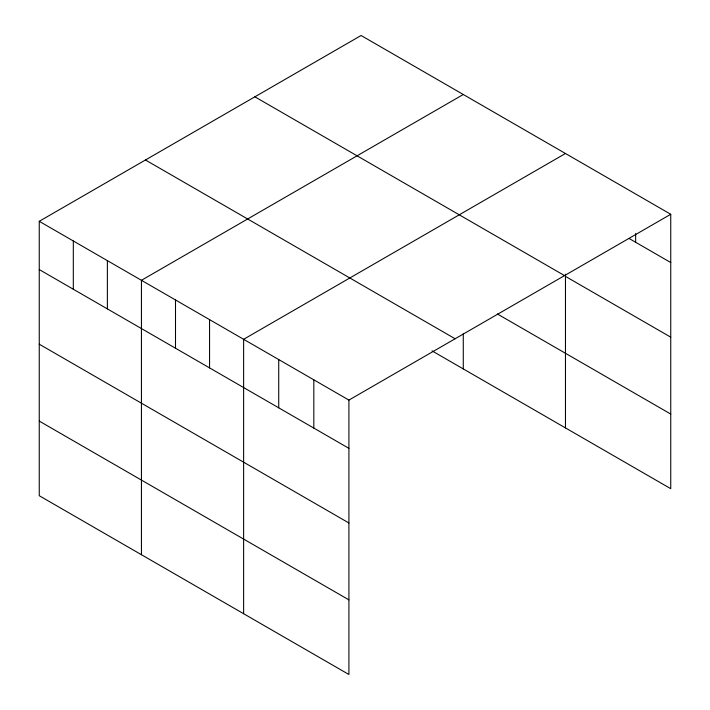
<?xml version="1.0" encoding="UTF-8"?>
<svg xmlns="http://www.w3.org/2000/svg" width="710" height="710" viewBox="0 0 710 710"><rect width="100%" height="100%" fill="white"/><g stroke="black" fill="none" stroke-linecap="round" stroke-linejoin="round"><path stroke-width="1.06" d="M39.254 221.307L348.912 400.085L348.912 674.5L39.254 495.722L39.254 221.307L361.088 35.5L670.746 214.278L670.746 488.693L432.044 350.882M463.275 94.501L141.441 280.299L141.441 554.714M565.462 153.493L243.628 339.3L243.628 613.715M348.912 400.085L670.746 214.278M629.007 238.445L670.746 262.54M254.881 96.817L564.539 275.595M565.462 276.385L670.746 337.17M497.337 313.944L670.746 414.063M145.461 159.99L455.119 338.768M39.254 269.569L348.912 448.347M39.254 344.199L348.912 522.977M39.254 421.092L348.912 599.87M635.645 233.501L635.645 242.279M565.462 274.193L565.462 427.908M463.275 333.789L463.275 368.916M313.82 379.823L313.82 428.086M278.728 359.562L278.728 407.824M209.565 319.633L209.565 367.895M175.503 299.966L175.503 348.228M107.379 260.641L107.379 308.894M73.316 240.974L73.316 289.236"/></g></svg>
